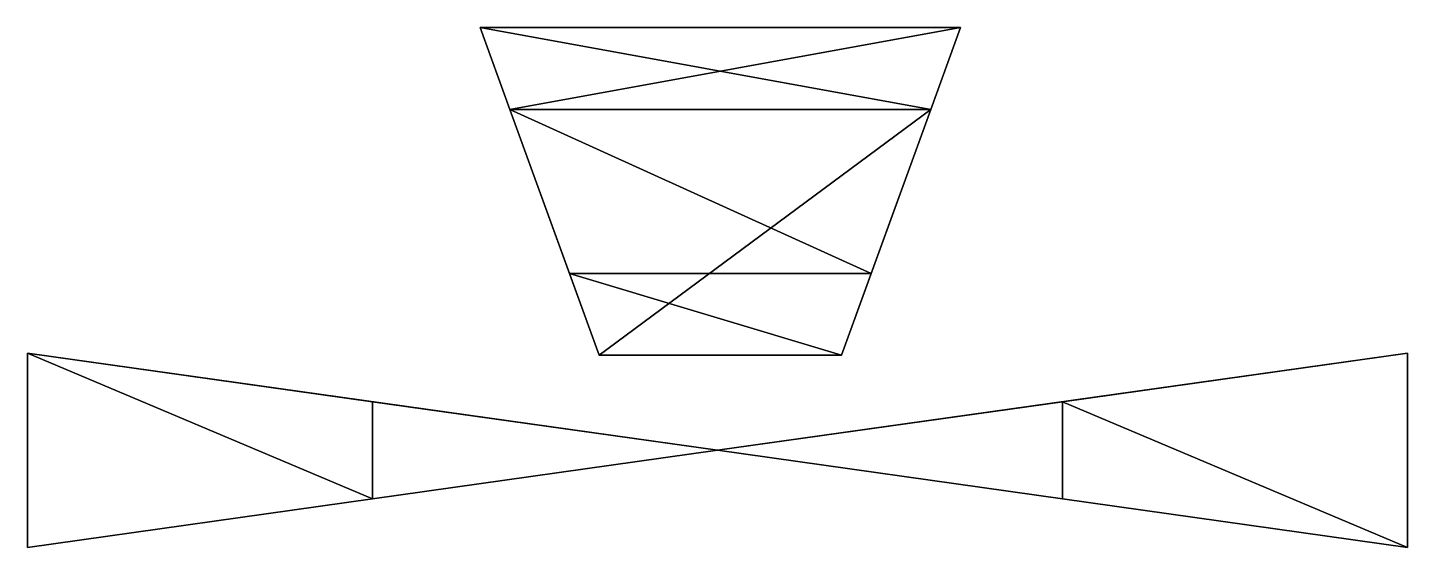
# Model space of a CAD drawing. Header units: metres. Extents: x -0.495 to 0.495, y -0.069 to 0.304.
import ezdxf

# ---------------------------------------------------------------- set-up
doc = ezdxf.new("R2010")
doc.units = ezdxf.units.M

msp = doc.modelspace()

# ---------------------------------------------------------------- linework, layer by layer
at = {"layer": 'seeker-2.m'}
for points in [[(-0.14897, 0.244937, 0.429338), (-0.170336, 0.303664, 0.366838), (-0.14897, 0.244937, -0.195662), (-0.106238, 0.127484, -0.133162), (-0.084872, 0.068757, 0.304338)], [(0.088971, 0.068746, 0.304338), (0.110345, 0.12747, -0.133162), (0.153092, 0.244917, -0.195662), (0.174466, 0.303641, 0.366838), (0.153092, 0.244917, 0.429338)], [(0, 0.000578, -0.375), (0, 0.000578, -0.375), (-0.495134, 0.070164, -0.5), (-0.247567, 0.035371, 0.5), (0, 0.000578, 0.5)], [(0, 0.000578, 0.5), (-0.247569, -0.034202, 0.5), (-0.495138, -0.068983, -0.5), (0, 0.000578, -0.375), (0, 0.000578, -0.375)]]:
    msp.add_polyline3d(points, close=True, dxfattribs=at)
for points in [[(0.153092, 0.244917, -0.195662), (-0.170336, 0.303664, 0.366838), (0.174466, 0.303641, 0.366838)], [(0.153092, 0.244917, -0.195662), (-0.14897, 0.244937, -0.195662), (-0.170336, 0.303664, 0.366838)], [(0.174466, 0.303641, 0.366838), (-0.170336, 0.303664, 0.366838), (-0.14897, 0.244937, 0.429338)], [(0.174466, 0.303641, 0.366838), (-0.14897, 0.244937, 0.429338), (0.153092, 0.244917, 0.429338)], [(0.153092, 0.244917, 0.429338), (-0.14897, 0.244937, 0.429338), (-0.084872, 0.068757, 0.304338)], [(0.110345, 0.12747, -0.133162), (-0.14897, 0.244937, -0.195662), (0.153092, 0.244917, -0.195662)], [(0.110345, 0.12747, -0.133162), (-0.106238, 0.127484, -0.133162), (-0.14897, 0.244937, -0.195662)], [(0.153092, 0.244917, 0.429338), (-0.084872, 0.068757, 0.304338), (0.088971, 0.068746, 0.304338)], [(0.088971, 0.068746, 0.304338), (-0.106238, 0.127484, -0.133162), (0.110345, 0.12747, -0.133162)], [(0.088971, 0.068746, 0.304338), (-0.084872, 0.068757, 0.304338), (-0.106238, 0.127484, -0.133162)], [(0, 0.000578, -0.375), (-0.495138, -0.068983, -0.5), (-0.495134, 0.070164, -0.5)], [(-0.495134, 0.070164, -0.5), (-0.495138, -0.068983, -0.5), (-0.247569, -0.034202, 0.5)], [(-0.495134, 0.070164, -0.5), (-0.247569, -0.034202, 0.5), (-0.247567, 0.035371, 0.5)], [(0, 0.000578, 0.5), (0.247569, 0.035358, 0.5), (0.495138, 0.070138, -0.5), (0, 0.000578, -0.375)], [(0, 0.000578, -0.375), (0.495138, 0.070138, -0.5), (0.495134, -0.069009, -0.5)], [(0.495134, -0.069009, -0.5), (0.495138, 0.070138, -0.5), (0.247569, 0.035358, 0.5)], [(-0.247567, 0.035371, 0.5), (-0.247569, -0.034202, 0.5), (0, 0.000578, 0.5)], [(0.247567, -0.034216, 0.5), (0.247569, 0.035358, 0.5), (0, 0.000578, 0.5)], [(0.495134, -0.069009, -0.5), (0.247569, 0.035358, 0.5), (0.247567, -0.034216, 0.5)], [(0, 0.000578, -0.375), (0.495134, -0.069009, -0.5), (0.247567, -0.034216, 0.5), (0, 0.000578, 0.5)]]:
    msp.add_3dface(points, dxfattribs=at)

doc.saveas('drawing.dxf')
